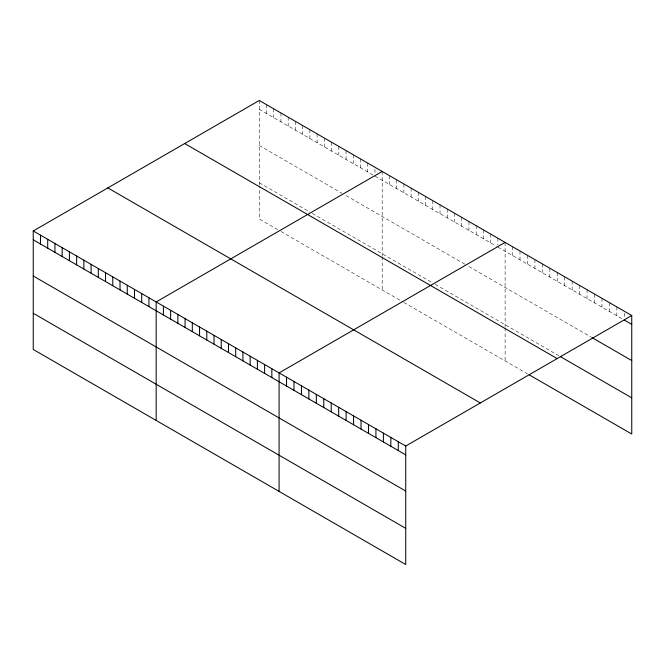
<?xml version="1.0" encoding="UTF-8"?>
<svg xmlns="http://www.w3.org/2000/svg" width="665" height="665" viewBox="0 0 665 665"><rect width="100%" height="100%" fill="white"/><g stroke="black" fill="none" stroke-linecap="round" stroke-linejoin="round"><path stroke-width="0.5" stroke-dasharray="3.33 2.49" d="M259.275 100.481L259.275 184.862M259.275 109.318L373.356 175.186M374.96 176.109L496.273 246.15M497.877 247.072L622.648 319.109M259.275 145.51L342.018 193.282M346.041 195.601L464.935 264.246M468.958 266.565L591.193 337.138M259.275 182.792L309.89 212.01M312.301 213.407L432.001 282.517M435.218 284.371L558.908 355.783M277.754 229.649L259.275 218.976L259.275 185.892M280.963 231.503L403.081 302.001M403.879 302.467L527.453 373.813M624.302 313.19L624.302 317.122M616.854 306.931L616.854 315.767M609.398 302.625L609.398 311.461M601.95 298.327L601.95 307.163M594.502 294.021L594.502 302.858M587.054 289.724L587.054 298.56M579.606 285.426L579.606 294.262M572.158 281.12L572.158 289.957M564.701 276.823L564.701 285.659M557.253 272.517L557.253 281.353M549.805 268.219L549.805 277.056M542.357 263.922L542.357 272.758M534.909 259.616L534.909 268.452M527.453 255.318L527.453 264.155M520.005 251.013L520.005 259.849M512.557 246.715L512.557 255.551M505.109 242.409L505.109 326.789M505.109 327.82L505.109 360.912M497.877 238.236L497.877 245.111M490.645 234.063L490.645 242.9M483.413 229.891L483.413 238.727M476.19 225.718L476.19 234.554M468.958 221.545L468.958 230.381M461.726 217.364L461.726 226.2M454.494 213.191L454.494 222.027M447.262 209.018L447.262 217.854M440.031 204.845L440.031 213.681M432.807 200.672L432.807 209.508M425.575 196.491L425.575 205.335M418.343 192.318L418.343 201.154M411.111 188.145L411.111 196.981M403.879 183.972L403.879 192.808M396.648 179.799L396.648 188.636M389.424 175.618L389.424 184.463M382.192 171.445L382.192 255.826M382.192 256.856L382.192 289.94M374.96 169.234L374.96 174.147M367.728 163.1L367.728 171.936M360.497 158.927L360.497 167.763M353.273 154.745L353.273 163.59M346.041 150.573L346.041 159.409M338.809 146.4L338.809 155.236M331.577 142.227L331.577 151.063M324.345 138.054L324.345 146.89M317.114 133.881L317.114 142.717M309.89 129.7L309.89 138.536M302.658 125.527L302.658 134.363M295.426 121.354L295.426 130.19M288.194 117.181L288.194 126.017M280.963 113.008L280.963 121.845M273.731 108.827L273.731 117.672M266.507 104.654L266.507 113.491"/><path stroke-width="1" d="M33.25 230.971L405.725 446.024L405.725 564.519L33.25 349.474L33.25 230.971L259.275 100.481L631.75 315.526L631.75 434.029L529.116 374.769M382.192 171.445L156.167 301.943L156.167 420.438M505.109 242.409L279.084 372.907L279.084 491.402M405.725 446.024L631.75 315.526M624.302 320.065L631.75 324.37M592.016 337.612L631.75 360.555M560.562 356.739L631.75 397.836M184.687 143.549L557.162 358.593M107.838 187.912L480.313 402.957M33.25 239.816L405.725 454.86M33.25 276L405.725 491.044M33.25 313.281L405.725 528.334M398.277 441.718L398.277 450.562M390.829 437.42L390.829 446.257M383.381 433.123L383.381 441.959M375.925 428.817L375.925 437.653M368.476 424.519L368.476 433.356M361.029 420.214L361.029 429.058M353.581 415.916L353.581 424.752M346.132 411.618L346.132 420.455M338.685 407.312L338.685 416.149M331.228 403.015L331.228 411.851M323.78 398.709L323.78 407.545M316.332 394.412L316.332 403.248M308.884 390.114L308.884 398.95M301.436 385.808L301.436 394.644M293.98 381.51L293.98 390.347M286.532 377.205L286.532 386.041M271.852 368.734L271.852 377.57M264.62 364.561L264.62 373.398M257.397 360.38L257.397 369.216M250.165 356.207L250.165 365.043M242.933 352.034L242.933 360.871M235.701 347.862L235.701 356.698M228.469 343.689L228.469 352.525M221.237 339.507L221.237 348.352M214.014 335.335L214.014 344.171M206.782 331.162L206.782 339.998M199.55 326.989L199.55 335.825M192.318 322.816L192.318 331.652M185.086 318.635L185.086 327.479M177.863 314.462L177.863 323.298M170.631 310.289L170.631 319.125M163.399 306.116L163.399 314.952M148.935 297.77L148.935 306.607M141.703 293.589L141.703 302.425M134.48 289.416L134.48 298.252M127.248 285.243L127.248 294.08M120.016 281.071L120.016 289.907M112.784 276.898L112.784 285.734M105.552 272.716L105.552 281.561M98.32 268.544L98.32 277.38M91.097 264.371L91.097 273.207M83.865 260.198L83.865 269.034M76.633 256.025L76.633 264.861M69.401 251.844L69.401 260.688M62.169 247.671L62.169 256.507M54.937 243.498L54.937 252.334M47.714 239.325L47.714 248.161M40.482 235.152L40.482 243.988"/></g></svg>
